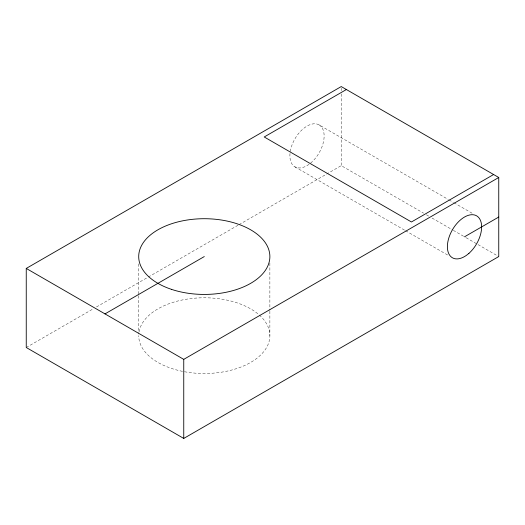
<?xml version="1.0" encoding="UTF-8"?>
<svg xmlns="http://www.w3.org/2000/svg" width="525" height="525" viewBox="0 0 525 525"><rect width="100%" height="100%" fill="white"/><g stroke="black" fill="none" stroke-linecap="round" stroke-linejoin="round"><path stroke-width="0.39" stroke-dasharray="2.62 1.97" d="M26.25 347.504L93.647 308.588M96.488 306.954L147.564 277.463M148.28 277.049L238.376 225.028M239.085 224.621L341.25 165.638L423.55 213.15M319.115 124.904A24.209 13.978 -60 0 1 311.443 162.409A24.209 13.978 -60 0 1 290.476 150.301A24.209 13.978 -60 0 1 319.115 124.904L448.238 199.448M448.947 199.861L453.206 202.315M453.915 202.729L473.071 213.787M426.385 214.791L429.22 216.431M432.062 218.065L452.635 229.943M453.344 230.357L465.406 237.32M466.115 237.727L498.75 256.567M294.906 166.838L404.873 230.324M405.582 230.738L448.147 255.314M341.25 88.193L341.25 90.641M341.25 93.903L341.25 165.638M269.87 263.091L269.87 310.373M269.87 311.187L269.87 335.639M138.712 263.904L138.712 294.879M138.712 295.7L138.712 334.012M139.046 331.839A65.579 37.859 0 0 1 240.811 304.192A65.579 37.859 0 0 1 235.161 369.049A65.579 37.859 0 0 1 138.712 335.639"/><path stroke-width="0.79" d="M26.25 268.433L341.25 86.566L498.75 177.496L498.75 256.567L183.75 438.434L26.25 347.504L26.25 268.433L183.75 359.363L498.75 177.496M346.388 89.532L264.213 136.972L411.442 221.977L493.612 174.53M105 313.897L204.291 256.567M464.513 236.801L498.75 217.035M183.75 359.363L183.75 438.434M468.943 253.339A24.209 13.978 -60 0 0 476.615 215.834A24.209 13.978 -60 0 0 447.976 241.231A24.209 13.978 -60 0 0 468.943 253.339M171.504 289.36A65.579 37.859 0 0 0 269.87 256.567A65.579 37.859 0 0 0 171.504 223.781A65.579 37.859 0 0 0 171.504 289.36"/></g></svg>
